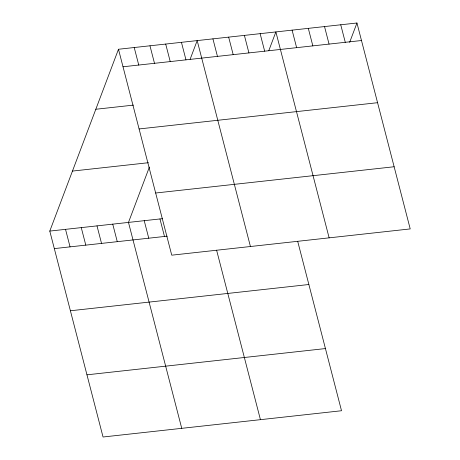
<?xml version="1.0" encoding="UTF-8"?>
<svg xmlns="http://www.w3.org/2000/svg" width="460" height="460" viewBox="0 0 460 460"><rect width="100%" height="100%" fill="white"/><g stroke="black" fill="none" stroke-linecap="round" stroke-linejoin="round"><path stroke-width="0.69" d="M297.683 241.264L341.516 410.74L103.04 437L49.789 231.081L118.484 49.26L356.96 23L410.211 228.919L171.741 255.179L118.484 49.26M149.391 167.078L128.484 222.416L181.74 428.335M190.13 59.259L197.179 40.595L250.435 246.514M268.824 50.594L275.879 31.93L329.13 237.849M349.652 42.331L356.96 23M123.015 66.78L361.491 40.52M95.812 109.261L133.452 105.116M139.093 128.949L377.568 102.695M72.456 171.08L148.419 162.714M155.664 193.01L394.134 166.75M49.789 231.081L162.696 218.644M54.32 248.601L167.227 236.164M70.397 310.77L308.867 284.51M86.963 374.825L325.438 348.571M340.745 24.788L345.276 42.308M324.524 26.571L329.055 44.091M308.309 28.359L312.84 45.879M292.094 30.141L296.625 47.662M260.136 33.66L264.667 51.181M244.398 35.397L248.929 52.917M228.66 37.128L233.191 54.648M212.922 38.858L217.453 56.379M181.441 42.326L185.972 59.846M165.703 44.062L170.234 61.582M216.602 250.188L260.435 419.669M149.966 45.793L154.497 63.313M134.222 47.524L138.753 65.05M159.959 218.948L164.49 236.469M144.221 220.679L148.752 238.199M112.746 224.146L117.277 241.667M97.002 225.877L101.534 243.397M81.265 227.614L85.796 245.134M65.527 229.344L70.058 246.865"/></g></svg>
